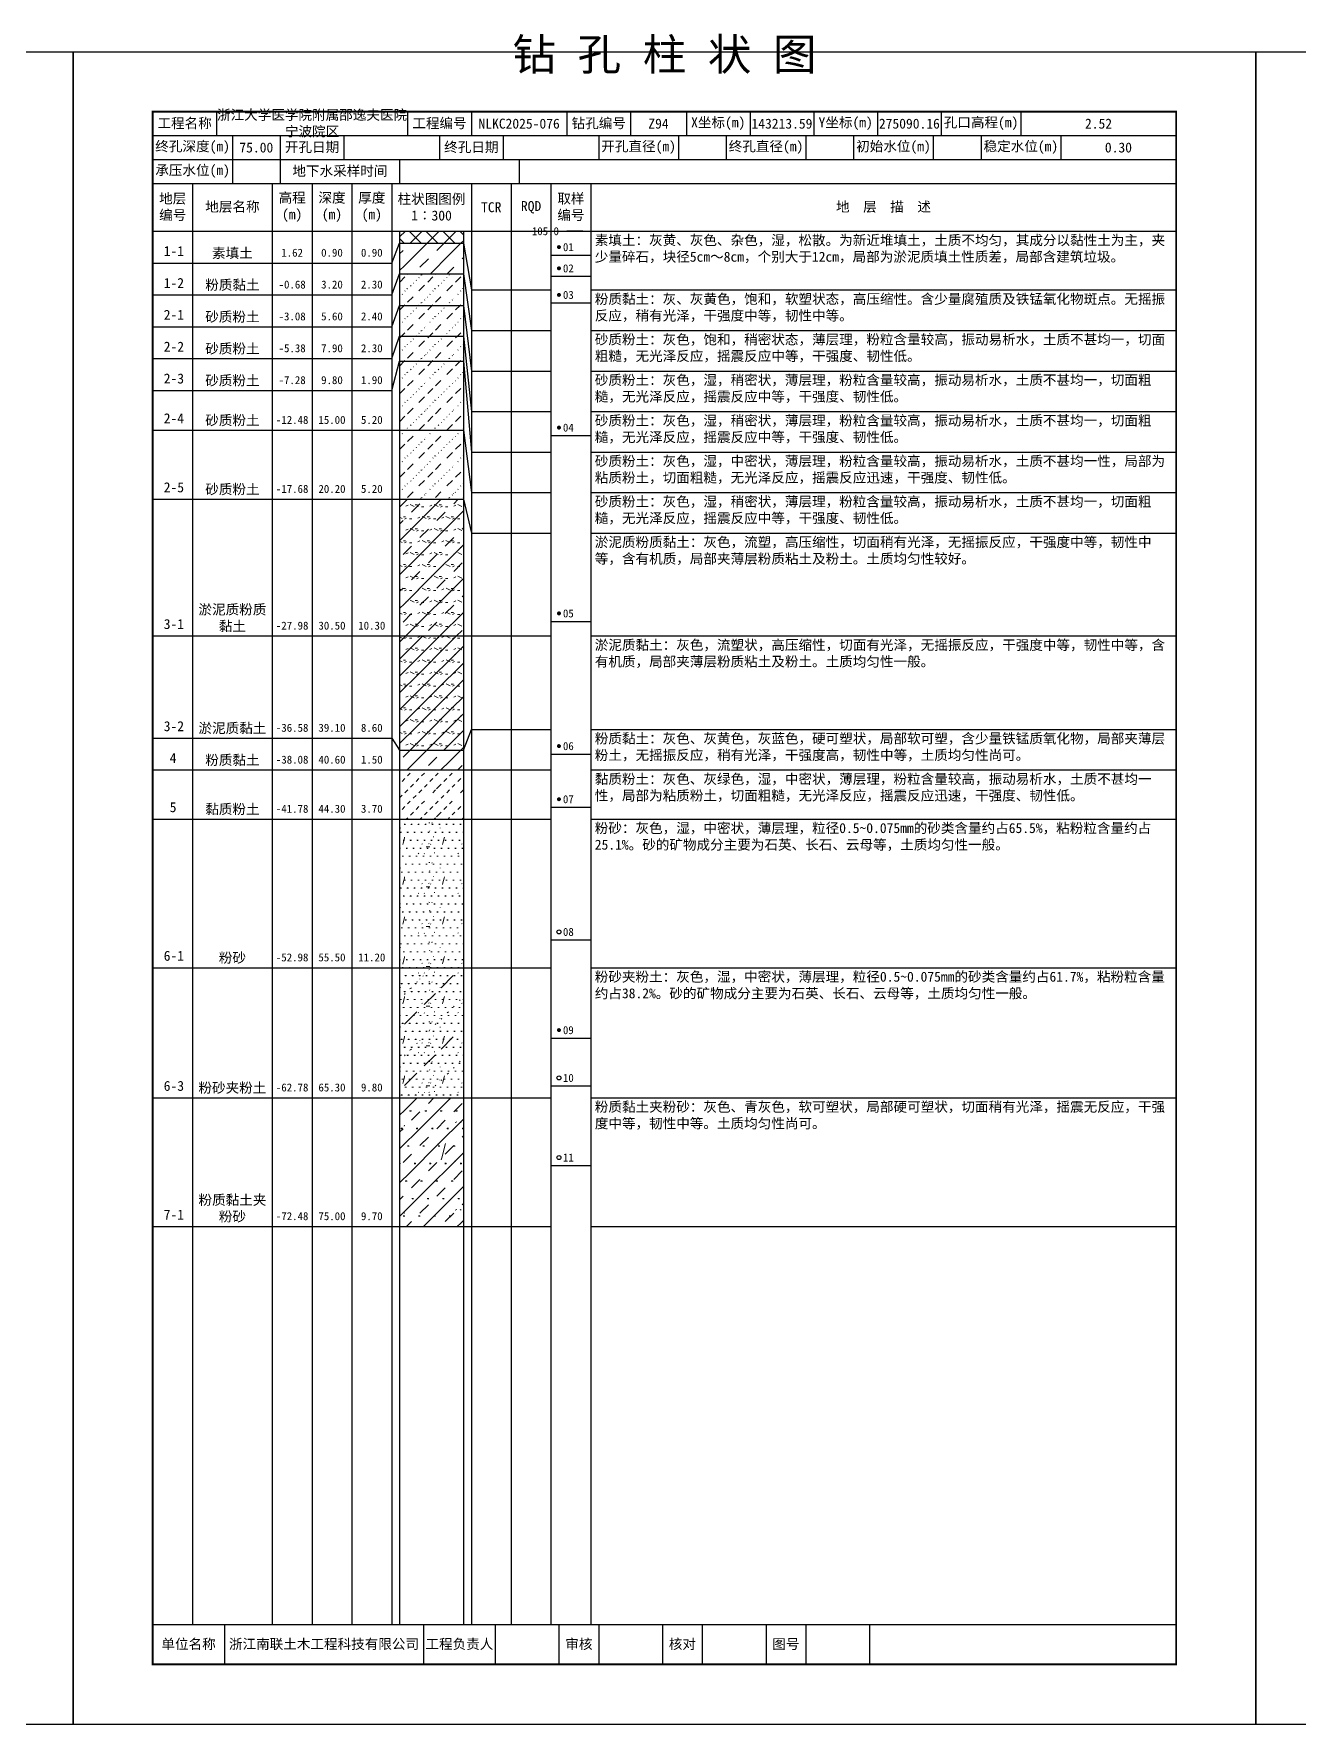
# Model space of a CAD drawing. Extents: x 297 to 65340, y 0 to 425.
# Drawn here: x 60281.1 to 60598.6, y 0 to 424.6 of the extents above; entities that cross this region are included whole.
import ezdxf
from ezdxf.enums import TextEntityAlignment as Align

# ---------------------------------------------------------------- set-up
doc = ezdxf.new("R2010")
doc.units = 0
doc.layers.get('0').update_dxf_attribs({"linetype": 'CONTINUOUS'})
doc.layers.add('FRAME', color=7, linetype='CONTINUOUS')
doc.layers.add('STRATUM', color=7, linetype='CONTINUOUS')
doc.layers.add('HATCH', color=7, linetype='CONTINUOUS', lineweight=13)
doc.styles.add('ST', font='')
doc.styles.get('ST').set_extended_font_data('SimSun')
pattern_1 = [(45, (0, 0), (-4.2426407, 4.2426407), [10, 0]), (45, (1.061, -3.182), (-2.12132034, 6.36396103), [3, -3])]
pattern_2 = [(45.000006, (0, 0), (-7.3e-07, 6.99998237), [1.971956, -7.927535]), (45.000006, (2.813, 2.829), (-7.3e-07, 6.99998237), [1.99367, -7.905828]), (45.000006, (5.0675, 5.082), (-7.3e-07, 6.99998237), [1.813609, -8.085882]), (26.565052, (0, 3.5), (7.00000042, 7.00000017), [0.0965, -15.555976]), (36.869899, (0.7, 4.2), (6.999999835, 7.000000165), [0.197747, -34.802253]), (315.00001, (3.5, 6.976), (6.99998237, 1.22e-06), [0.033054, -9.866441]), (26.565052, (3.5, 0), (7.00000042, 7.00000017), [0.144749, -15.507727]), (26.565052, (4.2, 0.7), (7.00000042, 7.00000017), [0.10528, -15.547196]), (90.000004, (4.55, 1.05), (-7, -5e-07), [0.028767, -6.971233]), (26.565052, (4.9, 1.4), (7.00000042, 7.00000017), [0.091014, -31.213938]), (36.869899, (5.6, 2.1), (6.999999835, 7.000000165), [0.110692, -34.889308]), (45.000002, (6.3, 2.8), (-2.4e-07, 6.99998237), [0.109112, -9.790383]), (315.00001, (6.914, 3.548), (6.99998237, 1.22e-06), [0.033054, -9.866441]), (36.869898, (1.4, 4.9), (6.999999957, 7.000000043), [0.10224, -34.89776]), (53.130103, (2.1, 5.6), (13.999999763, 21.000000158), [0.134384, -34.865616]), (53.130103, (2.8, 6.3), (13.999999763, 21.000000158), [0.126246, -34.873754])]
pattern_3 = [(82.875, (-0.8346, -1.206), (0.00036925, 10.000176442), [0.08929, -80.53371]), (143.13, (-0.7336, -1.2818), (-29.99996427, 20.00005359), [0.12627, -49.87373]), (172.875, (-0.5564, -1.304), (-70.000245666, 9.999660329), [0.17857, -80.44443]), (206.565, (-0.378, -1.2147), (-9.99970493, -9.99968706), [0.19954, -22.16046]), (243.435, (-0.2887, -1.0363), (8.93e-06, -9.999696), [0.19954, -22.16146]), (255.964, (-0.1994, -0.679), (-0.00020004, -9.99950129), [0.36813, -40.86287]), (255.964, (0.1106, 0.561), (-0.00020004, -9.99950129), [1.27838, -39.95262]), (255.964, (0.179, 0.835), (-0.00020004, -9.99950129), [0.28235, -40.94865]), (216.87, (0.3694, 1.0892), (-9.999982136, -10.000017864), [0.12627, -49.87373]), (243.435, (0.2683, 1.0135), (8.93e-06, -9.999696), [0.19954, -22.16146]), (206.565, (0.548, 1.1785), (-9.99970493, -9.99968706), [0.19954, -22.16046]), (172.875, (0.725, 1.1563), (-70.000245666, 9.999660329), [0.17857, -80.44443]), (143.13, (0.826, 1.0806), (-29.99996427, 20.00005359), [0.12627, -49.87373]), (82.875, (0.815, 0.992), (0.00036925, 10.000176442), [0.08929, -80.53371]), (0, (-0.33, 0.34), (0, 10), [0.89286, -9.10714]), (0, (0.025, 0), (1, 2), [0, -1.75]), (0, (0, 0.025), (1, 2), [0, -1.75]), (0, (0, 0), (1, 2), [0, -1.75]), (0, (-0.025, 0), (1, 2), [0, -1.75]), (0, (0, -0.025), (1, 2), [0, -1.75])]

# ---------------------------------------------------------------- blocks, each defined once
blk = doc.blocks.new('SolidCircle')
at = {"const_width": 0.5}
blk.add_lwpolyline([(-0.25, 0, 1), (0.25, 0, 1)], format="xyb", close=True, dxfattribs=at)

msp = doc.modelspace()

# ---------------------------------------------------------------- hatches: boundary and pattern name
at = {"layer": 'HATCH'}
h = msp.add_hatch(dxfattribs=at)
h.set_pattern_fill('STT', color=256, style=0)
h.set_pattern_definition([(45, (0, 0), (-2.12132034, 2.12132034), [10, 0]), (135, (0, 0), (-2.12132034, -2.12132034), [10, 0])])
h.paths.add_polyline_path([(60389, 375), (60373, 375), (60373, 372), (60389, 372)])
h = msp.add_hatch(dxfattribs=at)
h.set_pattern_fill('FZNT', color=256, style=0)
h.set_pattern_definition(pattern_1)
h.paths.add_polyline_path([(60389, 372), (60373, 372), (60373, 364.33), (60389, 364.33)])
h = msp.add_hatch(dxfattribs=at)
h.set_pattern_fill('SZFT', color=256, style=0)
h.set_pattern_definition(pattern_2)
h.paths.add_polyline_path([(60389, 364.33), (60373, 364.33), (60373, 356.33), (60389, 356.33)])
h = msp.add_hatch(dxfattribs=at)
h.set_pattern_fill('SZFT', color=256, style=0)
h.set_pattern_definition(pattern_2)
h.paths.add_polyline_path([(60389, 356.33), (60373, 356.33), (60373, 348.67), (60389, 348.67)])
h = msp.add_hatch(dxfattribs=at)
h.set_pattern_fill('SZFT', color=256, style=0)
h.set_pattern_definition(pattern_2)
h.paths.add_polyline_path([(60389, 348.67), (60373, 348.67), (60373, 342.33), (60389, 342.33)])
h = msp.add_hatch(dxfattribs=at)
h.set_pattern_fill('SZFT', color=256, style=0)
h.set_pattern_definition(pattern_2)
h.paths.add_polyline_path([(60389, 342.33), (60373, 342.33), (60373, 325), (60389, 325)])
h = msp.add_hatch(dxfattribs=at)
h.set_pattern_fill('SZFT', color=256, style=0)
h.set_pattern_definition(pattern_2)
h.paths.add_polyline_path([(60389, 325), (60373, 325), (60373, 307.67), (60389, 307.67)])
h = msp.add_hatch(dxfattribs=at)
h.set_pattern_fill('YNFNT', color=256, style=0)
h.set_pattern_definition([(45, (0, 0), (-4.2426407, 4.2426407), [10, 0]), (45, (1.061, -3.182), (-2.12132034, 6.36396103), [3, -3]), (26.565, (1.0741, -0.2536), (5.99982296, 5.99981224), [0.567, -12.849]), (0, (0.507, -0.2536), (0, 6), [0.567, -5.433]), (26.565, (-1.5813, 0), (5.99982296, 5.99981224), [0.567, -12.849]), (0, (-1.074, 0.2536), (0, 6), [0.567, -5.433]), (153.435, (0.5071, -0.2536), (-5.9998176, -5.36e-06), [1.134, -12.2826]), (26.565, (4.0741, 2.7464), (5.99982296, 5.99981224), [0.567, -12.849]), (0, (3.507, 2.7464), (0, 6), [0.567, -5.433]), (26.565, (1.4187, 3), (5.99982296, 5.99981224), [0.567, -12.849]), (0, (1.926, 3.2536), (0, 6), [0.567, -5.433]), (153.435, (3.5071, 2.7464), (-5.9998176, -5.36e-06), [1.134, -12.2826])])
h.paths.add_polyline_path([(60389, 307.67), (60373, 307.67), (60373, 273.33), (60389, 273.33)])
h = msp.add_hatch(dxfattribs=at)
h.set_pattern_fill('YNNT', color=256, style=0)
h.set_pattern_definition([(45, (0, 0), (-2.12132034, 2.12132034), [10, 0]), (26.565, (1.0741, -0.2536), (5.99982296, 5.99981224), [0.567, -12.849]), (0, (0.507, -0.2536), (0, 6), [0.567, -5.433]), (26.565, (-1.5813, 0), (5.99982296, 5.99981224), [0.567, -12.849]), (0, (-1.074, 0.2536), (0, 6), [0.567, -5.433]), (153.435, (0.5071, -0.2536), (-5.9998176, -5.36e-06), [1.134, -12.2826]), (26.565, (4.0741, 2.7464), (5.99982296, 5.99981224), [0.567, -12.849]), (0, (3.507, 2.7464), (0, 6), [0.567, -5.433]), (26.565, (1.4187, 3), (5.99982296, 5.99981224), [0.567, -12.849]), (0, (1.926, 3.2536), (0, 6), [0.567, -5.433]), (153.435, (3.5071, 2.7464), (-5.9998176, -5.36e-06), [1.134, -12.2826])])
h.paths.add_polyline_path([(60389, 273.33), (60373, 273.33), (60373, 244.67), (60389, 244.67)])
h = msp.add_hatch(dxfattribs=at)
h.set_pattern_fill('FZNT', color=256, style=0)
h.set_pattern_definition(pattern_1)
h.paths.add_polyline_path([(60389, 244.67), (60373, 244.67), (60373, 239.67), (60389, 239.67)])
h = msp.add_hatch(dxfattribs=at)
h.set_pattern_fill('NZFT', color=256, style=0)
h.set_pattern_definition([(45.000005, (0, 0), (-6e-07, 6.99998237), [0.947297, -8.952198]), (45.000005, (1.4, 1.4), (-6e-07, 6.99998237), [0.986898, -8.912597]), (45.000005, (2.8, 2.8), (-6e-07, 6.99998237), [1.060182, -8.839313]), (45.000005, (4.2, 4.2), (-6e-07, 6.99998237), [0.949178, -8.950318]), (45.000005, (5.6, 5.6), (-6e-07, 6.99998237), [1.036501, -8.862994]), (45.000005, (3.5, 0), (-6e-07, 6.99998237), [1.013348, -8.886147]), (45.000005, (4.9, 1.4), (-6e-07, 6.99998237), [1.078956, -12.120371]), (45.000005, (6.3, 2.8), (-6e-07, 6.99998237), [0.998824, -8.900671]), (45.000003, (0.7, 4.2), (-3.7e-07, 6.99998237), [1.05533, -8.844165]), (45.000003, (2.1, 5.6), (-3.7e-07, 6.99998237), [1.036501, -8.862994])])
h.paths.add_polyline_path([(60389, 239.67), (60373, 239.67), (60373, 227.33), (60389, 227.33)])
h = msp.add_hatch(dxfattribs=at)
h.set_pattern_fill('FS', color=256, style=0)
h.set_pattern_definition(pattern_3)
h.paths.add_polyline_path([(60389, 227.33), (60373, 227.33), (60373, 190), (60389, 190)])
h = msp.add_hatch(dxfattribs=at)
h.set_pattern_fill('FS', color=256, style=0)
h.set_pattern_definition(pattern_3)
h.paths.add_polyline_path([(60389, 190), (60373, 190), (60373, 157.33), (60389, 157.33)])
h = msp.add_hatch(dxfattribs=at)
h.set_pattern_fill('SZFT', color=256, scale=2.2, style=0)
h.set_pattern_definition([(45.000006, (0, 0), (-1.6e-06, 15.3999612), [4.3383032, -17.440577]), (45.000006, (6.188, 6.223), (-1.6e-06, 15.3999612), [4.386074, -17.3928216]), (45.000006, (11.148, 11.181), (-1.6e-06, 15.3999612), [3.9899398, -17.7889404]), (26.565052, (0, 7.7), (15.4000009, 15.4000004), [0.2123, -34.2231472]), (36.869899, (1.54, 9.24), (15.39999964, 15.40000036), [0.4350434, -76.5649566]), (315.00001, (7.7, 15.347), (15.3999612, 2.7e-06), [0.0727188, -21.7061702]), (26.565052, (7.7, 0), (15.4000009, 15.4000004), [0.3184478, -34.1169994]), (26.565052, (9.24, 1.54), (15.4000009, 15.4000004), [0.231616, -34.2038312]), (90.000004, (10.01, 2.31), (-15.4, -1e-06), [0.0632874, -15.3367126]), (26.565052, (10.78, 3.08), (15.4000009, 15.4000004), [0.200231, -68.6706636]), (36.869899, (12.32, 4.62), (15.39999964, 15.40000036), [0.2435224, -76.7564776]), (45.000002, (13.86, 6.16), (-5e-07, 15.3999612), [0.2400464, -21.5388426]), (315.00001, (15.211, 7.805), (15.3999612, 2.7e-06), [0.0727188, -21.7061702]), (36.869898, (3.08, 10.78), (15.3999999, 15.4000001), [0.224928, -76.775072]), (53.130103, (4.62, 12.32), (30.79999948, 46.20000035), [0.2956448, -76.7043552]), (53.130103, (6.16, 13.86), (30.79999948, 46.20000035), [0.2777412, -76.7222588])])
h.paths.add_polyline_path([(60389, 190), (60373, 190), (60373, 157.33), (60389, 157.33)])
h = msp.add_hatch(dxfattribs=at)
h.set_pattern_fill('FZNT', color=256, style=0)
h.set_pattern_definition(pattern_1)
h.paths.add_polyline_path([(60389, 157.33), (60373, 157.33), (60373, 125), (60389, 125)])
h = msp.add_hatch(dxfattribs=at)
h.set_pattern_fill('FS', color=256, scale=2.2, style=0)
h.set_pattern_definition([(82.875, (-1.8361, -2.6533), (0.00081235, 22.00038817), [0.196438, -177.174162]), (143.13, (-1.614, -2.82), (-65.9999214, 44.0001179), [0.277794, -109.722206]), (172.875, (-1.224, -2.8687), (-154.00054047, 21.99925272), [0.392854, -176.977746]), (206.565, (-0.831, -2.672), (-21.9993508, -21.9993115), [0.438988, -48.753012]), (243.435, (-0.635, -2.28), (1.96e-05, -21.9993312), [0.438988, -48.755212]), (255.964, (-0.4387, -1.494), (-0.0004401, -21.99890283), [0.809886, -89.898314]), (255.964, (0.2434, 1.2344), (-0.0004401, -21.99890283), [2.812436, -87.895764]), (255.964, (0.394, 1.837), (-0.0004401, -21.99890283), [0.62117, -90.08703]), (216.87, (0.8126, 2.3963), (-21.9999607, -22.0000393), [0.277794, -109.722206]), (243.435, (0.59, 2.23), (1.96e-05, -21.9993312), [0.438988, -48.755212]), (206.565, (1.205, 2.593), (-21.9993508, -21.9993115), [0.438988, -48.753012]), (172.875, (1.595, 2.544), (-154.00054047, 21.99925272), [0.392854, -176.977746]), (143.13, (1.8173, 2.3772), (-65.9999214, 44.0001179), [0.277794, -109.722206]), (82.875, (1.793, 2.1823), (0.00081235, 22.00038817), [0.196438, -177.174162]), (0, (-0.725, 0.748), (0, 22), [1.964292, -20.035708]), (0, (0.055, 0), (2.2, 4.4), [0, -3.85]), (0, (0, 0.055), (2.2, 4.4), [0, -3.85]), (0, (0, 0), (2.2, 4.4), [0, -3.85]), (0, (-0.055, 0), (2.2, 4.4), [0, -3.85]), (0, (0, -0.055), (2.2, 4.4), [0, -3.85])])
h.paths.add_polyline_path([(60389, 157.33), (60373, 157.33), (60373, 125), (60389, 125)])

# ---------------------------------------------------------------- linework, layer by layer
at = {"layer": 'FRAME', "color": 245, "linetype": 'Continuous'}
for points in [[(59994, 0), (60291, 0), (60291, 420), (59994, 420)], [(60291, 0), (60588, 0), (60588, 420), (60291, 420)], [(60588, 0), (60885, 0), (60885, 420), (60588, 420)]]:
    msp.add_lwpolyline(points, close=True, dxfattribs=at)
at = {"layer": 'FRAME', "linetype": 'Continuous', "const_width": 0.5}
msp.add_lwpolyline([(60311, 15), (60568, 15), (60568, 405), (60311, 405)], close=True, dxfattribs=at)
at = {"layer": 'FRAME', "color": 0, "linetype": 'Continuous'}
for points in [[(60327, 405), (60327, 399)], [(60375, 405), (60375, 399)], [(60391, 405), (60391, 399)], [(60415, 405), (60415, 399)], [(60431, 405), (60431, 399)], [(60445, 405), (60445, 399)], [(60461, 405), (60461, 399)], [(60477, 405), (60477, 399)], [(60493, 405), (60493, 399)], [(60509, 405), (60509, 399)], [(60529, 405), (60529, 399)], [(60568, 405), (60568, 399)], [(60311, 399), (60568, 399)], [(60331, 399), (60331, 393)], [(60343, 399), (60343, 393)], [(60359, 399), (60359, 393)], [(60383, 399), (60383, 393)], [(60399, 399), (60399, 393)], [(60423, 399), (60423, 393)], [(60443, 399), (60443, 393)], [(60455, 399), (60455, 393)], [(60475, 399), (60475, 393)], [(60487, 399), (60487, 393)], [(60507, 399), (60507, 393)], [(60519, 399), (60519, 393)], [(60539, 399), (60539, 393)], [(60568, 399), (60568, 393)], [(60311, 393), (60568, 393)], [(60331, 393), (60331, 387)], [(60343, 393), (60343, 387)], [(60373, 393), (60373, 387)], [(60403, 393), (60403, 387)], [(60311, 387), (60568, 387)], [(60321, 387), (60321, 25)], [(60341, 387), (60341, 25)], [(60351, 387), (60351, 25)], [(60361, 387), (60361, 25)], [(60371, 387), (60371, 25)], [(60391, 387), (60391, 25)], [(60401, 387), (60401, 25)], [(60411, 387), (60411, 25)], [(60421, 387), (60421, 25)], [(60568, 387), (60568, 25)], [(60311, 375), (60568, 375)], [(60373, 375), (60373, 25)], [(60389, 375), (60389, 25)], [(60311, 25), (60568, 25)], [(60329, 25), (60329, 15)], [(60379, 25), (60379, 15)], [(60397, 25), (60397, 15)], [(60413, 25), (60413, 15)], [(60423, 25), (60423, 15)], [(60439, 25), (60439, 15)], [(60449, 25), (60449, 15)], [(60465, 25), (60465, 15)], [(60475, 25), (60475, 15)], [(60491, 25), (60491, 15)]]:
    msp.add_lwpolyline(points, dxfattribs=at)
at = {"layer": 'STRATUM', "linetype": 'Continuous'}
for points in [[(60419, 375), (60415, 375)], [(60371, 367), (60373, 372), (60389, 372), (60391, 360.23)], [(60311, 367), (60321, 367)], [(60321, 367), (60341, 367)], [(60341, 367), (60351, 367)], [(60351, 367), (60361, 367)], [(60361, 367), (60371, 367)], [(60411, 369), (60421, 369)], [(60371, 359), (60373, 364.33), (60389, 364.33), (60391, 350.06)], [(60411, 363.67), (60421, 363.67)], [(60311, 359), (60321, 359)], [(60321, 359), (60341, 359)], [(60341, 359), (60351, 359)], [(60351, 359), (60361, 359)], [(60361, 359), (60371, 359)], [(60391, 360.23), (60401, 360.23)], [(60401, 360.23), (60411, 360.23)], [(60411, 357), (60421, 357)], [(60421, 360.23), (60568, 360.23)], [(60371, 351), (60373, 356.33), (60389, 356.33), (60391, 339.88)], [(60311, 351), (60321, 351)], [(60321, 351), (60341, 351)], [(60341, 351), (60351, 351)], [(60351, 351), (60361, 351)], [(60361, 351), (60371, 351)], [(60371, 343), (60373, 348.67), (60389, 348.67), (60391, 329.7)], [(60391, 350.06), (60401, 350.06)], [(60401, 350.06), (60411, 350.06)], [(60421, 350.06), (60568, 350.06)], [(60311, 343), (60321, 343)], [(60321, 343), (60341, 343)], [(60341, 343), (60351, 343)], [(60351, 343), (60361, 343)], [(60361, 343), (60371, 343)], [(60371, 335), (60373, 342.33), (60389, 342.33), (60391, 319.53)], [(60391, 339.88), (60401, 339.88)], [(60401, 339.88), (60411, 339.88)], [(60421, 339.88), (60568, 339.88)], [(60311, 335), (60321, 335)], [(60321, 335), (60341, 335)], [(60341, 335), (60351, 335)], [(60351, 335), (60361, 335)], [(60361, 335), (60371, 335)], [(60391, 329.7), (60401, 329.7)], [(60401, 329.7), (60411, 329.7)], [(60421, 329.7), (60568, 329.7)], [(60311, 325), (60321, 325)], [(60321, 325), (60341, 325)], [(60341, 325), (60351, 325)], [(60351, 325), (60361, 325)], [(60361, 325), (60371, 325)], [(60371, 325), (60373, 325), (60389, 325), (60391, 309.35)], [(60411, 323.67), (60421, 323.67)], [(60391, 319.53), (60401, 319.53)], [(60401, 319.53), (60411, 319.53)], [(60421, 319.53), (60568, 319.53)], [(60311, 307.67), (60321, 307.67)], [(60321, 307.67), (60341, 307.67)], [(60341, 307.67), (60351, 307.67)], [(60351, 307.67), (60361, 307.67)], [(60361, 307.67), (60371, 307.67)], [(60371, 307.67), (60373, 307.67), (60389, 307.67), (60391, 299.17)], [(60391, 309.35), (60401, 309.35)], [(60401, 309.35), (60411, 309.35)], [(60421, 309.35), (60568, 309.35)], [(60391, 299.17), (60401, 299.17)], [(60401, 299.17), (60411, 299.17)], [(60421, 299.17), (60568, 299.17)], [(60411, 277), (60421, 277)], [(60311, 273.33), (60321, 273.33)], [(60321, 273.33), (60341, 273.33)], [(60341, 273.33), (60351, 273.33)], [(60351, 273.33), (60361, 273.33)], [(60361, 273.33), (60371, 273.33)], [(60371, 273.33), (60373, 273.33), (60389, 273.33), (60391, 273.33)], [(60391, 273.33), (60401, 273.33)], [(60401, 273.33), (60411, 273.33)], [(60421, 273.33), (60568, 273.33)], [(60311, 247.67), (60321, 247.67)], [(60321, 247.67), (60341, 247.67)], [(60341, 247.67), (60351, 247.67)], [(60351, 247.67), (60361, 247.67)], [(60361, 247.67), (60371, 247.67)], [(60371, 247.67), (60373, 244.67), (60389, 244.67), (60391, 249.84)], [(60391, 249.84), (60401, 249.84)], [(60401, 249.84), (60411, 249.84)], [(60421, 249.84), (60568, 249.84)], [(60411, 243.67), (60421, 243.67)], [(60311, 239.67), (60321, 239.67)], [(60321, 239.67), (60341, 239.67)], [(60341, 239.67), (60351, 239.67)], [(60351, 239.67), (60361, 239.67)], [(60361, 239.67), (60371, 239.67)], [(60371, 239.67), (60373, 239.67), (60389, 239.67), (60391, 239.67)], [(60391, 239.67), (60401, 239.67)], [(60401, 239.67), (60411, 239.67)], [(60421, 239.67), (60568, 239.67)], [(60411, 230.33), (60421, 230.33)], [(60311, 227.33), (60321, 227.33)], [(60321, 227.33), (60341, 227.33)], [(60341, 227.33), (60351, 227.33)], [(60351, 227.33), (60361, 227.33)], [(60361, 227.33), (60371, 227.33)], [(60371, 227.33), (60373, 227.33), (60389, 227.33), (60391, 227.33)], [(60391, 227.33), (60401, 227.33)], [(60401, 227.33), (60411, 227.33)], [(60421, 227.33), (60568, 227.33)], [(60411, 197), (60421, 197)], [(60311, 190), (60321, 190)], [(60321, 190), (60341, 190)], [(60341, 190), (60351, 190)], [(60351, 190), (60361, 190)], [(60361, 190), (60371, 190)], [(60371, 190), (60373, 190), (60389, 190), (60391, 190)], [(60391, 190), (60401, 190)], [(60401, 190), (60411, 190)], [(60421, 190), (60568, 190)], [(60411, 172.33), (60421, 172.33)], [(60311, 157.33), (60321, 157.33)], [(60321, 157.33), (60341, 157.33)], [(60341, 157.33), (60351, 157.33)], [(60351, 157.33), (60361, 157.33)], [(60361, 157.33), (60371, 157.33)], [(60371, 157.33), (60373, 157.33), (60389, 157.33), (60391, 157.33)], [(60391, 157.33), (60401, 157.33)], [(60401, 157.33), (60411, 157.33)], [(60411, 160.33), (60421, 160.33)], [(60421, 157.33), (60568, 157.33)], [(60411, 140.33), (60421, 140.33)], [(60311, 125), (60321, 125)], [(60321, 125), (60341, 125)], [(60341, 125), (60351, 125)], [(60351, 125), (60361, 125)], [(60361, 125), (60371, 125)], [(60371, 125), (60373, 125), (60389, 125), (60391, 125)], [(60391, 125), (60401, 125)], [(60401, 125), (60411, 125)], [(60421, 125), (60568, 125)]]:
    msp.add_lwpolyline(points, dxfattribs=at)
at = {"layer": 'STRATUM'}
for centre in [(60413, 199), (60413, 162.33), (60413, 142.33)]:
    msp.add_circle(centre, 0.5, dxfattribs=at)

# ---------------------------------------------------------------- block references
for p in [(60413, 371), (60413, 365.67), (60413, 359), (60413, 325.67), (60413, 279), (60413, 245.67), (60413, 232.33), (60413, 174.33)]:
    msp.add_blockref('SolidCircle', p, dxfattribs=at)

# ---------------------------------------------------------------- texts
at = {"layer": 'FRAME', "style": 'ST'}
msp.add_text('钻 孔 柱 状 图', height=8, dxfattribs=at).set_placement((60439.5, 413), align=Align.BOTTOM_CENTER)
at = {"layer": 'FRAME', "char_height": 2.5, "attachment_point": 5, "style": 'ST'}
for s, insert, width in [('工程名称', (60319, 402), 16), ('浙江大学医学院附属邵逸夫医院宁波院区', (60351, 402), 48), ('工程编号', (60383, 402), 16), ('钻孔编号', (60423, 402), 16), ('X坐标(m)', (60453, 402), 16), ('Y坐标(m)', (60485, 402), 16), ('孔口高程(m)', (60519, 402), 20), ('NLKC2025-076', (60403, 402), 24), ('Z94', (60438, 402), 14), ('143213.59', (60469, 402), 16), ('275090.16', (60501, 402), 16), ('2.52', (60548.5, 402), 39), ('终孔深度(m)', (60321, 396), 20), ('75.00', (60337, 396), 12), ('开孔日期', (60351, 396), 16), ('终孔日期', (60391, 396), 16), ('开孔直径(m)', (60433, 396), 20), ('终孔直径(m)', (60465, 396), 20), ('初始水位(m)', (60497, 396), 20), ('稳定水位(m)', (60529, 396), 20), ('0.30', (60553.5, 396), 29), ('承压水位(m)', (60321, 390), 20), ('地下水采样时间', (60358, 390), 30), ('地层编号', (60316, 381), 10), ('地层名称', (60331, 381), 20), ('高程\\P(m)', (60346, 381), 10), ('深度\\P(m)', (60356, 381), 10), ('厚度\\P(m)', (60366, 381), 10), ('柱状图图例\\P1∶300', (60381, 381), 20), ('TCR', (60396, 381), 10), ('RQD', (60406, 381), 10), ('取样编号', (60416, 381), 10), ('地  层  描  述', (60494.5, 381), 147), ('单位名称', (60320, 20), 18), ('浙江南联土木工程科技有限公司', (60354, 20), 50), ('工程负责人', (60388, 20), 18), ('审核', (60418, 20), 10), ('核对', (60444, 20), 10), ('图号', (60470, 20), 10)]:
    msp.add_mtext(s, dxfattribs=dict(at, insert=insert, width=width))
at = {"layer": 'STRATUM', "style": 'ST'}
msp.add_text('105.0', height=2, dxfattribs=at).set_placement((60413, 375), align=Align.MIDDLE_RIGHT)
for s, height, p in [('1-1', 2.5, (60313.75, 370)), ('01', 2, (60414, 371)), ('02', 2, (60414, 365.67)), ('1-2', 2.5, (60313.75, 362)), ('03', 2, (60414, 359)), ('2-1', 2.5, (60313.75, 354)), ('2-2', 2.5, (60313.75, 346)), ('2-3', 2.5, (60313.75, 338)), ('2-4', 2.5, (60313.75, 328)), ('04', 2, (60414, 325.67)), ('2-5', 2.5, (60313.75, 310.67)), ('3-1', 2.5, (60313.75, 276.33)), ('05', 2, (60414, 279)), ('3-2', 2.5, (60313.75, 250.67)), ('06', 2, (60414, 245.67)), ('4', 2.5, (60315.25, 242.67)), ('5', 2.5, (60315.25, 230.33)), ('07', 2, (60414, 232.33)), ('08', 2, (60414, 199)), ('6-1', 2.5, (60313.75, 193)), ('09', 2, (60414, 174.33)), ('6-3', 2.5, (60313.75, 160.33)), ('10', 2, (60414, 162.33)), ('11', 2, (60414, 142.33)), ('7-1', 2.5, (60313.75, 128))]:
    msp.add_text(s, height=height, dxfattribs=at).set_placement(p, align=Align.MIDDLE_LEFT)
for s, p in [('1.62', (60346, 368)), ('0.90', (60356, 368)), ('0.90', (60366, 368)), ('-0.68', (60346, 360)), ('3.20', (60356, 360)), ('2.30', (60366, 360)), ('-3.08', (60346, 352)), ('5.60', (60356, 352)), ('2.40', (60366, 352)), ('-5.38', (60346, 344)), ('7.90', (60356, 344)), ('2.30', (60366, 344)), ('-7.28', (60346, 336)), ('9.80', (60356, 336)), ('1.90', (60366, 336)), ('-12.48', (60346, 326)), ('15.00', (60356, 326)), ('5.20', (60366, 326)), ('-17.68', (60346, 308.67)), ('20.20', (60356, 308.67)), ('5.20', (60366, 308.67)), ('-27.98', (60346, 274.33)), ('30.50', (60356, 274.33)), ('10.30', (60366, 274.33)), ('-36.58', (60346, 248.67)), ('39.10', (60356, 248.67)), ('8.60', (60366, 248.67)), ('-38.08', (60346, 240.67)), ('40.60', (60356, 240.67)), ('1.50', (60366, 240.67)), ('-41.78', (60346, 228.33)), ('44.30', (60356, 228.33)), ('3.70', (60366, 228.33)), ('-52.98', (60346, 191)), ('55.50', (60356, 191)), ('11.20', (60366, 191)), ('-62.78', (60346, 158.33)), ('65.30', (60356, 158.33)), ('9.80', (60366, 158.33)), ('-72.48', (60346, 126)), ('75.00', (60356, 126)), ('9.70', (60366, 126))]:
    msp.add_text(s, height=2, dxfattribs=at).set_placement(p, align=Align.BOTTOM_CENTER)
at = {"layer": 'STRATUM', "char_height": 2.5, "style": 'ST'}
for s, insert, width, attachment_point in [('素填土：灰黄、灰色、杂色，湿，松散。为新近堆填土，土质不均匀，其成分以黏性土为主，夹少量碎石，块径5cm～8cm，个别大于12cm，局部为淤泥质填土性质差，局部含建筑垃圾。', (60422, 374), 146, 1), ('素填土', (60331, 368), 20, 8), ('粉质黏土', (60331, 360), 20, 8), ('粉质黏土：灰、灰黄色，饱和，软塑状态，高压缩性。含少量腐殖质及铁锰氧化物斑点。无摇振反应，稍有光泽，干强度中等，韧性中等。', (60422, 359.23), 146, 1), ('砂质粉土', (60331, 352), 20, 8), ('砂质粉土：灰色，饱和，稍密状态，薄层理，粉粒含量较高，振动易析水，土质不甚均一，切面粗糙，无光泽反应，摇震反应中等，干强度、韧性低。', (60422, 349.06), 146, 1), ('砂质粉土', (60331, 344), 20, 8), ('砂质粉土', (60331, 336), 20, 8), ('砂质粉土：灰色，湿，稍密状，薄层理，粉粒含量较高，振动易析水，土质不甚均一，切面粗糙，无光泽反应，摇震反应中等，干强度、韧性低。', (60422, 338.88), 146, 1), ('砂质粉土', (60331, 326), 20, 8), ('砂质粉土：灰色，湿，稍密状，薄层理，粉粒含量较高，振动易析水，土质不甚均一，切面粗糙，无光泽反应，摇震反应中等，干强度、韧性低。', (60422, 328.7), 146, 1), ('砂质粉土：灰色，湿，中密状，薄层理，粉粒含量较高，振动易析水，土质不甚均一性，局部为粘质粉土，切面粗糙，无光泽反应，摇震反应迅速，干强度、韧性低。', (60422, 318.53), 146, 1), ('砂质粉土', (60331, 308.67), 20, 8), ('砂质粉土：灰色，湿，稍密状，薄层理，粉粒含量较高，振动易析水，土质不甚均一，切面粗糙，无光泽反应，摇震反应中等，干强度、韧性低。', (60422, 308.35), 146, 1), ('淤泥质粉质黏土：灰色，流塑，高压缩性，切面稍有光泽，无摇振反应，干强度中等，韧性中等，含有机质，局部夹薄层粉质粘土及粉土。土质均匀性较好。', (60422, 298.17), 146, 1), ('淤泥质粉质黏土', (60331, 274.33), 20, 8), ('淤泥质黏土：灰色，流塑状，高压缩性，切面有光泽，无摇振反应，干强度中等，韧性中等，含有机质，局部夹薄层粉质粘土及粉土。土质均匀性一般。', (60422, 272.33), 146, 1), ('淤泥质黏土', (60331, 248.67), 20, 8), ('粉质黏土：灰色、灰黄色，灰蓝色，硬可塑状，局部软可塑，含少量铁锰质氧化物，局部夹薄层粉土，无摇振反应，稍有光泽，干强度高，韧性中等，土质均匀性尚可。', (60422, 248.84), 146, 1), ('粉质黏土', (60331, 240.67), 20, 8), ('黏质粉土：灰色、灰绿色，湿，中密状，薄层理，粉粒含量较高，振动易析水，土质不甚均一性，局部为粘质粉土，切面粗糙，无光泽反应，摇震反应迅速，干强度、韧性低。', (60422, 238.67), 146, 1), ('黏质粉土', (60331, 228.33), 20, 8), ('粉砂：灰色，湿，中密状，薄层理，粒径0.5~0.075mm的砂类含量约占65.5%，粘粉粒含量约占25.1%。砂的矿物成分主要为石英、长石、云母等，土质均匀性一般。', (60422, 226.33), 146, 1), ('粉砂', (60331, 191), 20, 8), ('粉砂夹粉土：灰色，湿，中密状，薄层理，粒径0.5~0.075mm的砂类含量约占61.7%，粘粉粒含量约占38.2%。砂的矿物成分主要为石英、长石、云母等，土质均匀性一般。', (60422, 189), 146, 1), ('粉砂夹粉土', (60331, 158.33), 20, 8), ('粉质黏土夹粉砂：灰色、青灰色，软可塑状，局部硬可塑状，切面稍有光泽，摇震无反应，干强度中等，韧性中等。土质均匀性尚可。', (60422, 156.33), 146, 1), ('粉质黏土夹粉砂', (60331, 126), 20, 8)]:
    msp.add_mtext(s, dxfattribs=dict(at, insert=insert, width=width, attachment_point=attachment_point))

doc.saveas('drawing.dxf')
